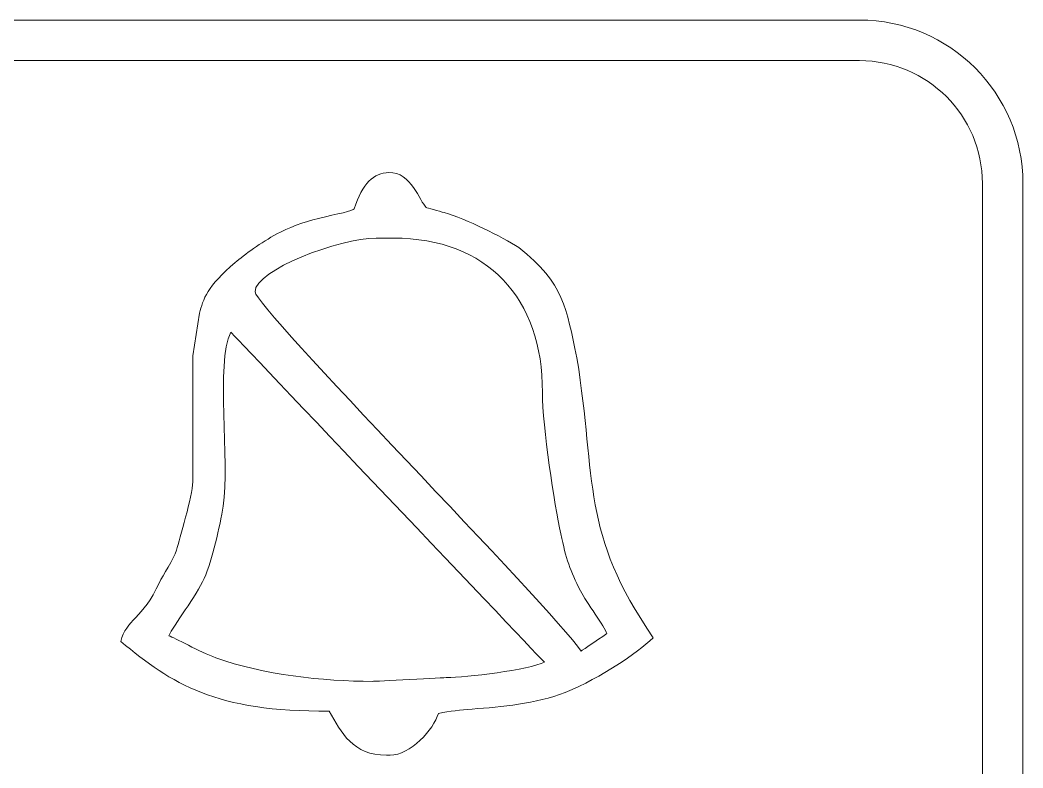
# Model space of a CAD drawing. Header units: millimetres. Extents: x 130143 to 328923, y 19139 to 134795.
# Drawn here: x 231065.2 to 231220.9, y 66545.2 to 66661.3 of the extents above; entities that cross this region are included whole.
import ezdxf

# ---------------------------------------------------------------- set-up
doc = ezdxf.new("R2010")
doc.units = ezdxf.units.MM
doc.header["$LTSCALE"] = 10
doc.layers.add('邦威智能化', color=7, linetype='Continuous', lineweight=18)

msp = doc.modelspace()

# ---------------------------------------------------------------- linework, layer by layer
at = {"layer": '邦威智能化', "color": 1}
for points, knots in [([(231048.8266, 66661.3053), (231048.8266, 66661.3053), (231195.5116, 66661.3053), (231195.5116, 66661.3053), (231195.5116, 66661.3053), (231202.519, 66661.3053), (231208.8628, 66658.4643), (231213.4546, 66653.8731), (231213.4546, 66653.8731), (231218.0458, 66649.2813), (231220.8862, 66642.9375), (231220.8862, 66635.9301), (231220.8862, 66635.9301), (231220.8862, 66635.9301), (231220.8862, 66489.2451), (231220.8862, 66489.2451), (231220.8862, 66489.2451), (231220.8862, 66482.2401), (231218.0452, 66475.8951), (231213.4534, 66471.3027), (231213.4534, 66471.3027), (231208.8622, 66466.7115), (231202.5184, 66463.8705), (231195.5116, 66463.8705), (231195.5116, 66463.8705), (231195.5116, 66463.8705), (231048.8266, 66463.8705), (231048.8266, 66463.8705), (231048.8266, 66463.8705), (231041.8198, 66463.8705), (231035.476, 66466.7115), (231030.8842, 66471.3027), (231030.8842, 66471.3027), (231026.293, 66475.8945), (231023.4514, 66482.2401), (231023.4514, 66489.2451), (231023.4514, 66489.2451), (231023.4514, 66489.2451), (231023.4514, 66635.9301), (231023.4514, 66635.9301), (231023.4514, 66635.9301), (231023.4514, 66642.9369), (231026.2924, 66649.2819), (231030.8836, 66653.8731), (231030.8836, 66653.8731), (231035.4754, 66658.4643), (231041.8192, 66661.3053), (231048.8266, 66661.3053)], [0, 0, 0, 0, 0.076923077, 0.076923077, 0.076923077, 0.076923087, 0.153846154, 0.153846154, 0.153846154, 0.153846164, 0.230769231, 0.230769231, 0.230769231, 0.230769241, 0.307692308, 0.307692308, 0.307692308, 0.307692318, 0.384615385, 0.384615385, 0.384615385, 0.384615395, 0.461538462, 0.461538462, 0.461538462, 0.461538472, 0.538461538, 0.538461538, 0.538461538, 0.538461548, 0.615384615, 0.615384615, 0.615384615, 0.615384625, 0.692307692, 0.692307692, 0.692307692, 0.692307702, 0.769230769, 0.769230769, 0.769230769, 0.769230779, 0.846153846, 0.846153846, 0.846153846, 0.846153856, 1, 1, 1, 1]), ([(231195.5116, 66655.0053), (231195.5116, 66655.0053), (231048.8266, 66655.0053), (231048.8266, 66655.0053), (231048.8266, 66655.0053), (231043.5586, 66655.0053), (231038.7892, 66652.8699), (231035.338, 66649.4187), (231035.338, 66649.4187), (231031.8868, 66645.9681), (231029.7514, 66641.1987), (231029.7514, 66635.9301), (231029.7514, 66635.9301), (231029.7514, 66635.9301), (231029.7514, 66489.2451), (231029.7514, 66489.2451), (231029.7514, 66489.2451), (231029.7514, 66483.9783), (231031.8874, 66479.2083), (231035.3386, 66475.7571), (231035.3386, 66475.7571), (231038.7898, 66472.3059), (231043.5592, 66470.1705), (231048.8266, 66470.1705), (231048.8266, 66470.1705), (231048.8266, 66470.1705), (231195.5116, 66470.1705), (231195.5116, 66470.1705), (231195.5116, 66470.1705), (231200.779, 66470.1705), (231205.5484, 66472.3059), (231208.999, 66475.7571), (231208.999, 66475.7571), (231212.4508, 66479.2089), (231214.5862, 66483.9783), (231214.5862, 66489.2451), (231214.5862, 66489.2451), (231214.5862, 66489.2451), (231214.5862, 66635.9301), (231214.5862, 66635.9301), (231214.5862, 66635.9301), (231214.5862, 66641.1981), (231212.4514, 66645.9675), (231209.0002, 66649.4187), (231209.0002, 66649.4187), (231205.549, 66652.8699), (231200.7796, 66655.0053), (231195.5116, 66655.0053)], [0, 0, 0, 0, 0.076923077, 0.076923077, 0.076923077, 0.076923087, 0.153846154, 0.153846154, 0.153846154, 0.153846164, 0.230769231, 0.230769231, 0.230769231, 0.230769241, 0.307692308, 0.307692308, 0.307692308, 0.307692318, 0.384615385, 0.384615385, 0.384615385, 0.384615395, 0.461538462, 0.461538462, 0.461538462, 0.461538472, 0.538461538, 0.538461538, 0.538461538, 0.538461548, 0.615384615, 0.615384615, 0.615384615, 0.615384625, 0.692307692, 0.692307692, 0.692307692, 0.692307702, 0.769230769, 0.769230769, 0.769230769, 0.769230779, 0.846153846, 0.846153846, 0.846153846, 0.846153856, 1, 1, 1, 1]), ([(231093.0502, 66615.7857), (231093.0502, 66615.7857), (231092.0008, 66609.1719), (231092.0008, 66609.1719), (231092.0008, 66609.1719), (231092.0008, 66609.1719), (231092.0008, 66589.5843), (231092.0008, 66589.5843), (231092.0008, 66589.5843), (231092.0008, 66587.3727), (231089.929, 66580.7331), (231089.4886, 66579.0171), (231089.4886, 66579.0171), (231089.128, 66577.6143), (231087.3106, 66575.0361), (231086.83, 66573.9765), (231086.83, 66573.9765), (231084.2326, 66568.2531), (231081.6772, 66568.2891), (231080.8408, 66564.8073), (231080.8408, 66564.8073), (231088.8334, 66558.2121), (231095.4994, 66553.8405), (231113.2072, 66554.0097), (231113.2072, 66554.0097), (231115.0378, 66550.6545), (231116.881, 66547.1523), (231122.1046, 66547.1523), (231122.1046, 66547.1523), (231122.1046, 66547.1523), (231122.6422, 66547.1523), (231122.6422, 66547.1523), (231122.6422, 66547.1523), (231125.7694, 66547.1523), (231129.4504, 66551.1669), (231130.1338, 66553.6509), (231130.1338, 66553.6509), (231131.9656, 66553.9941), (231133.5694, 66554.1777), (231135.3766, 66554.3163), (231135.3766, 66554.3163), (231139.9948, 66554.6721), (231145.1986, 66555.1185), (231149.8156, 66556.8711), (231149.8156, 66556.8711), (231155.644, 66559.3467), (231160.7866, 66562.8669), (231163.4968, 66565.4007), (231163.4968, 66565.4007), (231152.2504, 66581.6907), (231154.6786, 66589.6521), (231151.6594, 66608.8803), (231151.6594, 66608.8803), (231149.9128, 66616.6953), (231149.782, 66620.3097), (231142.6222, 66625.9899), (231142.6222, 66625.9899), (231139.9612, 66627.6321), (231134.5648, 66630.4185), (231131.0296, 66631.4109), (231131.0296, 66631.4109), (231130.3318, 66631.6065), (231128.266, 66632.1831), (231128.266, 66632.1831), (231128.266, 66632.1831), (231127.2238, 66633.1395), (231125.9242, 66637.7493), (231122.455, 66637.6173), (231122.455, 66637.6173), (231120.0778, 66637.6173), (231118.351, 66635.9133), (231117.076, 66632.0157), (231117.076, 66632.0157), (231116.9566, 66631.6491), (231114.4624, 66631.2327), (231111.5224, 66630.5145), (231111.5224, 66630.5145), (231109.3078, 66629.9739), (231106.6972, 66628.9953), (231105.0628, 66628.1031), (231105.0628, 66628.1031), (231102.6508, 66626.7867), (231100.0162, 66624.8583), (231098.5852, 66623.6469), (231098.5852, 66623.6469), (231094.2904, 66620.0109), (231093.5968, 66617.9379), (231093.0502, 66615.7857)], [0, 0, 0, 0, 0.043478261, 0.043478261, 0.043478261, 0.043478271, 0.086956522, 0.086956522, 0.086956522, 0.086956532, 0.130434783, 0.130434783, 0.130434783, 0.130434793, 0.173913043, 0.173913043, 0.173913043, 0.173913053, 0.217391304, 0.217391304, 0.217391304, 0.217391314, 0.260869565, 0.260869565, 0.260869565, 0.260869575, 0.304347826, 0.304347826, 0.304347826, 0.304347836, 0.347826087, 0.347826087, 0.347826087, 0.347826097, 0.391304348, 0.391304348, 0.391304348, 0.391304358, 0.434782609, 0.434782609, 0.434782609, 0.434782619, 0.47826087, 0.47826087, 0.47826087, 0.47826088, 0.52173913, 0.52173913, 0.52173913, 0.52173914, 0.565217391, 0.565217391, 0.565217391, 0.565217401, 0.608695652, 0.608695652, 0.608695652, 0.608695662, 0.652173913, 0.652173913, 0.652173913, 0.652173923, 0.695652174, 0.695652174, 0.695652174, 0.695652184, 0.739130435, 0.739130435, 0.739130435, 0.739130445, 0.782608696, 0.782608696, 0.782608696, 0.782608706, 0.826086957, 0.826086957, 0.826086957, 0.826086967, 0.869565217, 0.869565217, 0.869565217, 0.869565227, 0.913043478, 0.913043478, 0.913043478, 0.913043488, 1, 1, 1, 1]), ([(231101.677, 66619.1043), (231101.677, 66616.6623), (231147.475, 66570.3153), (231152.3056, 66563.3247), (231152.3056, 66563.3247), (231152.3056, 66563.3247), (231156.277, 66566.0313), (231156.277, 66566.0313), (231156.277, 66566.0313), (231156.0028, 66567.0273), (231153.1174, 66570.8877), (231152.1886, 66572.6997), (231152.1886, 66572.6997), (231150.5968, 66575.8029), (231149.9626, 66577.6485), (231149.1394, 66581.5227), (231149.1394, 66581.5227), (231148.198, 66585.9531), (231146.263, 66598.2135), (231146.2924, 66603.4599), (231146.2924, 66603.4599), (231146.3758, 66618.1515), (231137.6968, 66627.4461), (231123.1798, 66627.4461), (231123.1798, 66627.4461), (231123.1798, 66627.4461), (231120.4918, 66627.4461), (231120.4918, 66627.4461), (231120.4918, 66627.4461), (231114.7732, 66627.4461), (231101.677, 66622.4679), (231101.677, 66619.1043)], [0, 0, 0, 0, 0.111111111, 0.111111111, 0.111111111, 0.111111121, 0.222222222, 0.222222222, 0.222222222, 0.222222232, 0.333333333, 0.333333333, 0.333333333, 0.333333343, 0.444444444, 0.444444444, 0.444444444, 0.444444454, 0.555555556, 0.555555556, 0.555555556, 0.555555566, 0.666666667, 0.666666667, 0.666666667, 0.666666677, 0.777777778, 0.777777778, 0.777777778, 0.777777788, 1, 1, 1, 1]), ([(231088.2916, 66565.6803), (231089.1094, 66565.4739), (231093.1486, 66563.1423), (231095.5834, 66562.2795), (231095.5834, 66562.2795), (231102.9814, 66559.6581), (231112.1446, 66558.6225), (231119.9548, 66558.6225), (231119.9548, 66558.6225), (231119.9548, 66558.6225), (231131.4568, 66559.2051), (231131.4568, 66559.2051), (231131.4568, 66559.2051), (231134.2636, 66559.2051), (231144.3712, 66560.4441), (231146.5906, 66561.6003), (231146.5906, 66561.6003), (231146.5906, 66561.6003), (231097.9144, 66612.8475), (231097.9144, 66612.8475), (231097.9144, 66612.8475), (231095.5294, 66608.0265), (231097.8058, 66592.7583), (231096.7306, 66585.8403), (231096.7306, 66585.8403), (231096.2434, 66582.7071), (231095.0404, 66577.4535), (231093.7906, 66574.6143), (231093.7906, 66574.6143), (231092.5912, 66571.8903), (231088.9672, 66567.2655), (231088.2916, 66565.6803)], [0, 0, 0, 0, 0.111111111, 0.111111111, 0.111111111, 0.111111121, 0.222222222, 0.222222222, 0.222222222, 0.222222232, 0.333333333, 0.333333333, 0.333333333, 0.333333343, 0.444444444, 0.444444444, 0.444444444, 0.444444454, 0.555555556, 0.555555556, 0.555555556, 0.555555566, 0.666666667, 0.666666667, 0.666666667, 0.666666677, 0.777777778, 0.777777778, 0.777777778, 0.777777788, 1, 1, 1, 1])]:
    msp.add_open_spline(points, degree=3, knots=knots, dxfattribs=at)

doc.saveas('drawing.dxf')
